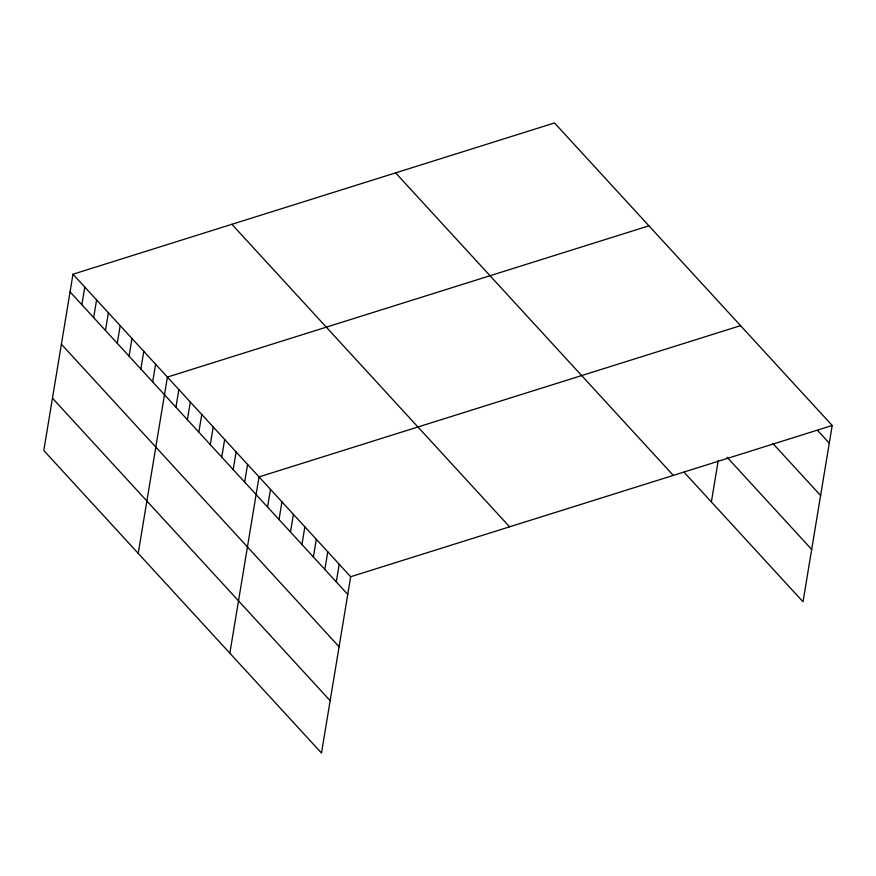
<?xml version="1.0" encoding="UTF-8"?>
<svg xmlns="http://www.w3.org/2000/svg" width="876" height="876" viewBox="0 0 876 876"><rect width="100%" height="100%" fill="white"/><g stroke="black" fill="none" stroke-linecap="round" stroke-linejoin="round"><path stroke-width="1.31" d="M72.982 274.221L43.8 450.516L321.492 753.042L350.674 576.737L72.982 274.221L554.508 122.958L832.2 425.484L803.018 601.779L684.057 472.197M81.862 304.738L84.786 287.076M93.666 317.594L96.59 299.931M105.47 330.449L108.394 312.787M117.274 343.315L120.198 325.642M129.068 356.171L131.991 338.508M140.872 369.026L143.795 351.364M152.676 381.881L155.599 364.219M138.211 553.38L167.404 377.074L648.93 225.822M175.934 407.22L178.857 389.557M187.387 419.692L190.311 402.029M198.841 432.175L201.765 414.512M210.295 444.658L213.218 426.995M221.748 457.13L224.672 439.467M233.202 469.613L236.126 451.95M244.656 482.096L247.579 464.433M229.851 653.211L259.033 476.905L740.559 325.653M267.563 507.051L270.487 489.388M279.017 519.534L281.952 501.871M290.482 532.006L293.405 514.343M301.935 544.489L304.859 526.826M313.389 556.972L316.313 539.298M324.843 569.444L327.766 551.781M336.296 581.927L339.22 564.264M711.378 501.948L718.265 460.338M350.674 576.737L832.2 425.484M817.823 430.663L829.276 443.147M773.026 443.661L820.604 495.498M727.091 457.283L811.68 549.427M395.613 172.879L673.294 475.394M231.888 224.3L509.58 526.826M70.058 291.883L347.75 594.399M61.397 344.235L339.089 646.751M52.461 398.164L330.153 700.69"/></g></svg>
